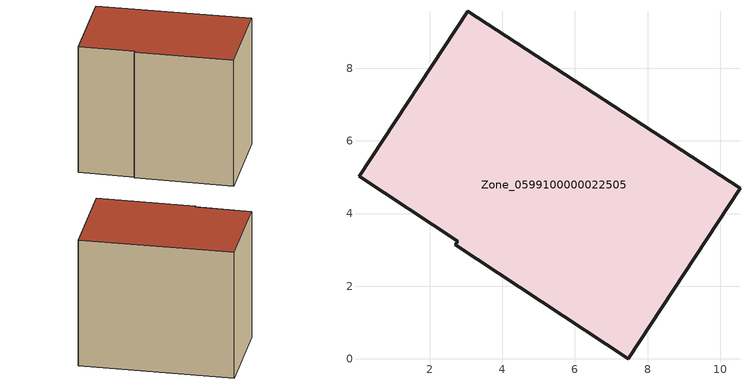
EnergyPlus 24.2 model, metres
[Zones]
Zone_0599100000022505
 floor ground (C_G): 0.07,5.03 3.05,9.57 10.54,4.69 7.47,0 2.71,3.14 2.78,3.24 z0
 wall outside (C_F): 10.54,4.69 3.05,9.57 0.07,5.03 2.78,3.24 2.71,3.14 7.47,0 10.54,4.69 z0:7.83
 roof outside (C_R): 3.05,9.57 0.07,5.03 2.78,3.24 2.71,3.14 7.47,0 10.54,4.69 z7.83
[BUILDING]
Pand.0599100000022505: North Axis=0; Terrain=City; Loads Convergence Tolerance Value=0.04; Temperature Convergence Tolerance Value=0.4; Solar Distribution=FullExterior; Maximum Number of Warmup Days=25; Minimum Number of Warmup Days=1
[Site:Location]
Rotterdam.The.Hague.AP_ZH_NLD Design_Conditions: Latitude=51.96; Longitude=4.45; Time Zone=1; Elevation=-4.5
[SITE:GROUNDTEMPERATURE:BUILDINGSURFACE]
18, 18, 18, 18, 18, 18, 18, 18, 18, 18, 18, 18
[MATERIAL] Thermal Absorptance=0.9; Solar Absorptance=0.7; Visible Absorptance=0.7
Name | Roughness | Thickness | Conductivity | Density | Specific Heat
G.TC.1975-1991 | MediumSmooth | 0.15 | 0.288461 | 540 | 1210
F.TC.1975-1991 | Rough | 0.3 | 0.230769 | 1920 | 840
R.TC.1975-1991 | MediumRough | 0.2 | 0.153846 | 1500 | 1000
[CONSTRUCTION]
C_G: G.TC.1975-1991
C_F: F.TC.1975-1991
C_R: R.TC.1975-1991
[ZONE]
Zone_0599100000022505: Type=1; Multiplier=1; Ceiling Height=Autocalculate; Volume=Autocalculate; Floor Area=autocalculate; Part of Total Floor Area=Yes
[ZONEINFILTRATION:DESIGNFLOWRATE]
Infil_Zone_0599100000022505: Zone or ZoneList or Space or SpaceList=Zone_0599100000022505; Schedule=AlwaysOn; Design Flow Rate Calculation Method=Flow/Area; Flow Rate per Floor Area=0.003; Constant Term Coefficient=1; Temperature Term Coefficient=0; Velocity Term Coefficient=0; Velocity Squared Term Coefficient=0
[HVACTEMPLATE:ZONE:IDEALLOADSAIRSYSTEM]
Zone_0599100000022505: Maximum Heating Supply Air Temperature=50; Minimum Cooling Supply Air Temperature=13; Maximum Heating Supply Air Humidity Ratio=0.0156; Minimum Cooling Supply Air Humidity Ratio=0.0077; Heating Limit=NoLimit; Cooling Limit=NoLimit; Dehumidification Control Type=ConstantSensibleHeatRatio; Cooling Sensible Heat Ratio=0.7; Dehumidification Setpoint=60; Humidification Control Type=None; Humidification Setpoint=30; Outdoor Air Method=None; Outdoor Air Flow Rate per Person=0.00944; Outdoor Air Flow Rate per Zone Floor Area=0; Outdoor Air Flow Rate per Zone=0; Demand Controlled Ventilation Type=None; Outdoor Air Economizer Type=NoEconomizer; Heat Recovery Type=None; Sensible Heat Recovery Effectiveness=0.7; Latent Heat Recovery Effectiveness=0.65
[ZONECONTROL:THERMOSTAT]
ThermostatControl_Zone_0599100000022505: Zone or ZoneList=Zone_0599100000022505; Control Type Schedule=DualSetpointControlType; Control 1=Thermostat_Zone_0599100000022505; Temperature Difference Between Cutout And Setpoint=0
[THERMOSTATSETPOINT:DUALSETPOINT]
Thermostat_Zone_0599100000022505: Heating Setpoint Temperature Schedule=HeatingSetpoint_Zone_0599100000022505; Cooling Setpoint Temperature Schedule=CoolingSetpoint_Zone_0599100000022505
[SCHEDULE:COMPACT]
HeatingSetpoint_Zone_0599100000022505: Through: 12/31, For: AllDays, Until: 24:00, 21
CoolingSetpoint_Zone_0599100000022505: Through: 12/31, For: AllDays, Until: 24:00, 24
DualSetpointControlType: Through: 12/31, For: AllDays, Until: 24:00, 4
AlwaysOn: Through: 12/31, For: AllDays, Until: 24:00, 1
